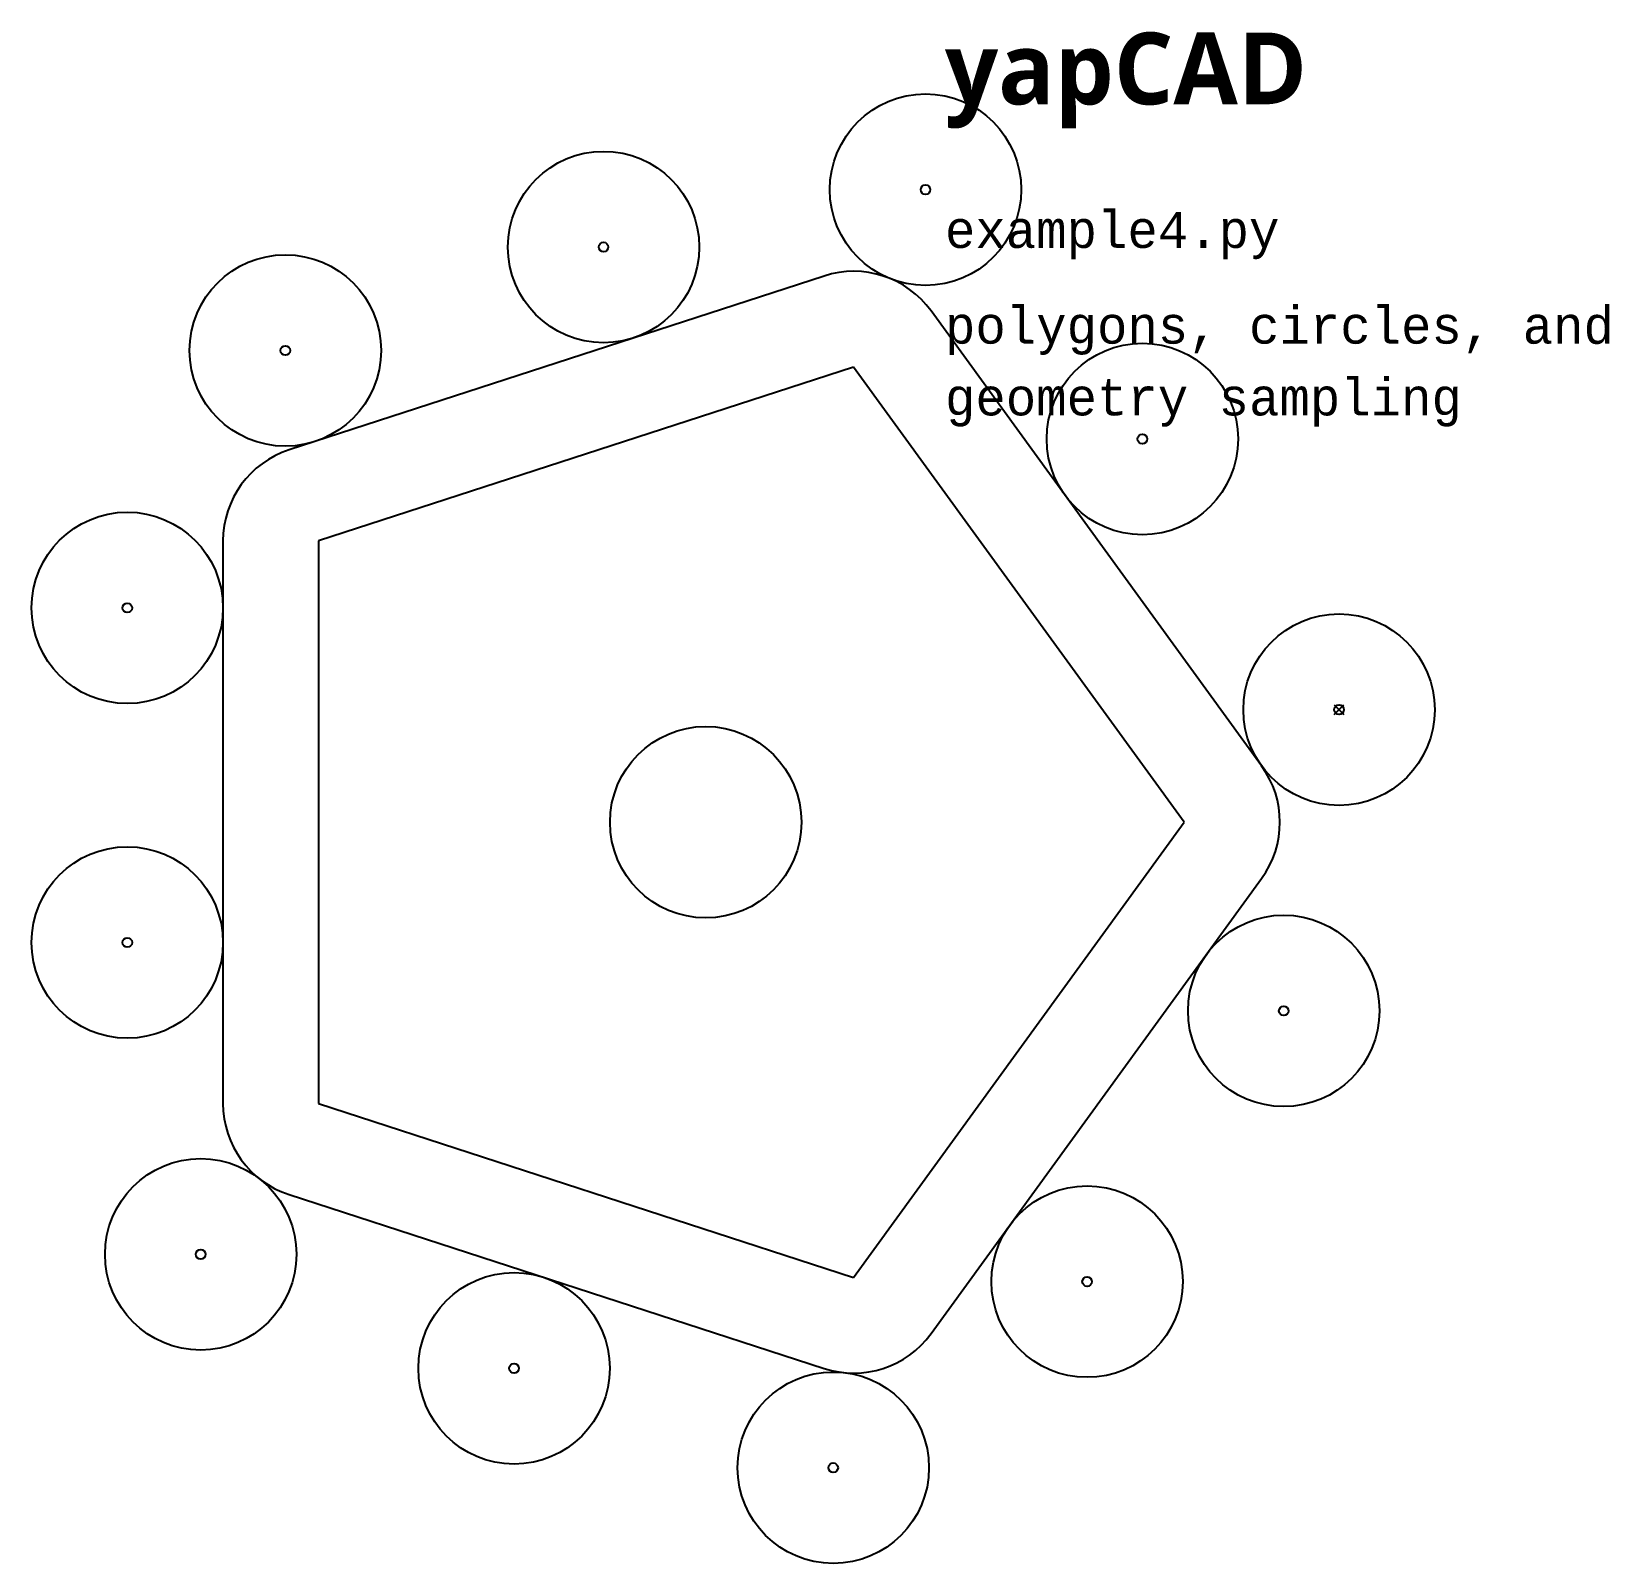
# Model space of a CAD drawing. Header units: metres. Extents: x -14.1 to 18.9, y -15.5 to 16.5.
import ezdxf

# ---------------------------------------------------------------- set-up
doc = ezdxf.new("R2010")
doc.units = ezdxf.units.M
doc.layers.add('DOCUMENTATION', color=2, linetype='Continuous')
doc.layers.add('DRILLS', color=4, linetype='Continuous')
doc.styles.add('LiberationMono', font='LiberationMono-Regular.ttf')
doc.styles.add('OpenSans-Bold', font='OpenSans-Bold.ttf')

msp = doc.modelspace()

# ---------------------------------------------------------------- linework, layer by layer
at = {"linetype": 'Continuous'}
for p, q in [((2.472, 11.413), (-8.708, 7.78)), ((11.618, 1.176), (4.708, 10.686)), ((3.09, 9.511), (-8.09, 5.878)), ((10, 0), (3.09, 9.511)), ((-10.09, 5.878), (-10.09, -5.878)), ((-8.09, 5.878), (-8.09, -5.878)), ((3.09, -9.511), (10, 0)), ((4.708, -10.686), (11.618, -1.176)), ((-8.09, -5.878), (3.09, -9.511)), ((-8.708, -7.78), (2.472, -11.413))]:
    msp.add_line(p, q, dxfattribs=at)
msp.add_circle((0, 0), 2, dxfattribs=at)
for centre, start, end in [((3.09, 9.511), 36, 108), ((-8.09, 5.878), 108, 180), ((10, 0), 324, 36), ((-8.09, -5.878), 180, 252), ((3.09, -9.511), 252, 324)]:
    msp.add_arc(centre, 2, start, end, dxfattribs=at)
at = {"layer": 'DOCUMENTATION', "linetype": 'Continuous'}
for p, q in [((13.136, 2.251), (13.336, 2.451)), ((13.136, 2.451), (13.336, 2.251))]:
    msp.add_line(p, q, dxfattribs=at)
for centre in [(4.593, 13.218), (-2.136, 12.018), (-8.786, 9.857), (9.126, 8.008), (-12.09, 4.479), (13.236, 2.351), (-12.09, -2.513), (12.08, -3.942), (-10.555, -9.029), (7.97, -9.599), (-4.006, -11.411), (2.665, -13.488)]:
    msp.add_circle(centre, 0.1, dxfattribs=at)
at = {"layer": 'DRILLS', "linetype": 'Continuous'}
for centre in [(4.593, 13.218), (-2.136, 12.018), (-8.786, 9.857), (9.126, 8.008), (-12.09, 4.479), (13.236, 2.351), (-12.09, -2.513), (12.08, -3.942), (-10.555, -9.029), (7.97, -9.599), (-4.006, -11.411), (2.665, -13.488)]:
    msp.add_circle(centre, 2, dxfattribs=at)

# ---------------------------------------------------------------- texts
at = {"layer": 'DOCUMENTATION'}
for s, height, style, p in [('yapCAD', 1.5, 'OpenSans-Bold', (5, 15)), ('example4.py', 0.75, 'LiberationMono', (5, 12)), ('polygons, circles, and', 0.75, 'LiberationMono', (5, 10)), ('geometry sampling', 0.75, 'LiberationMono', (5, 8.5))]:
    msp.add_text(s, height=height, dxfattribs=dict(at, style=style)).set_placement(p)

doc.saveas('drawing.dxf')
